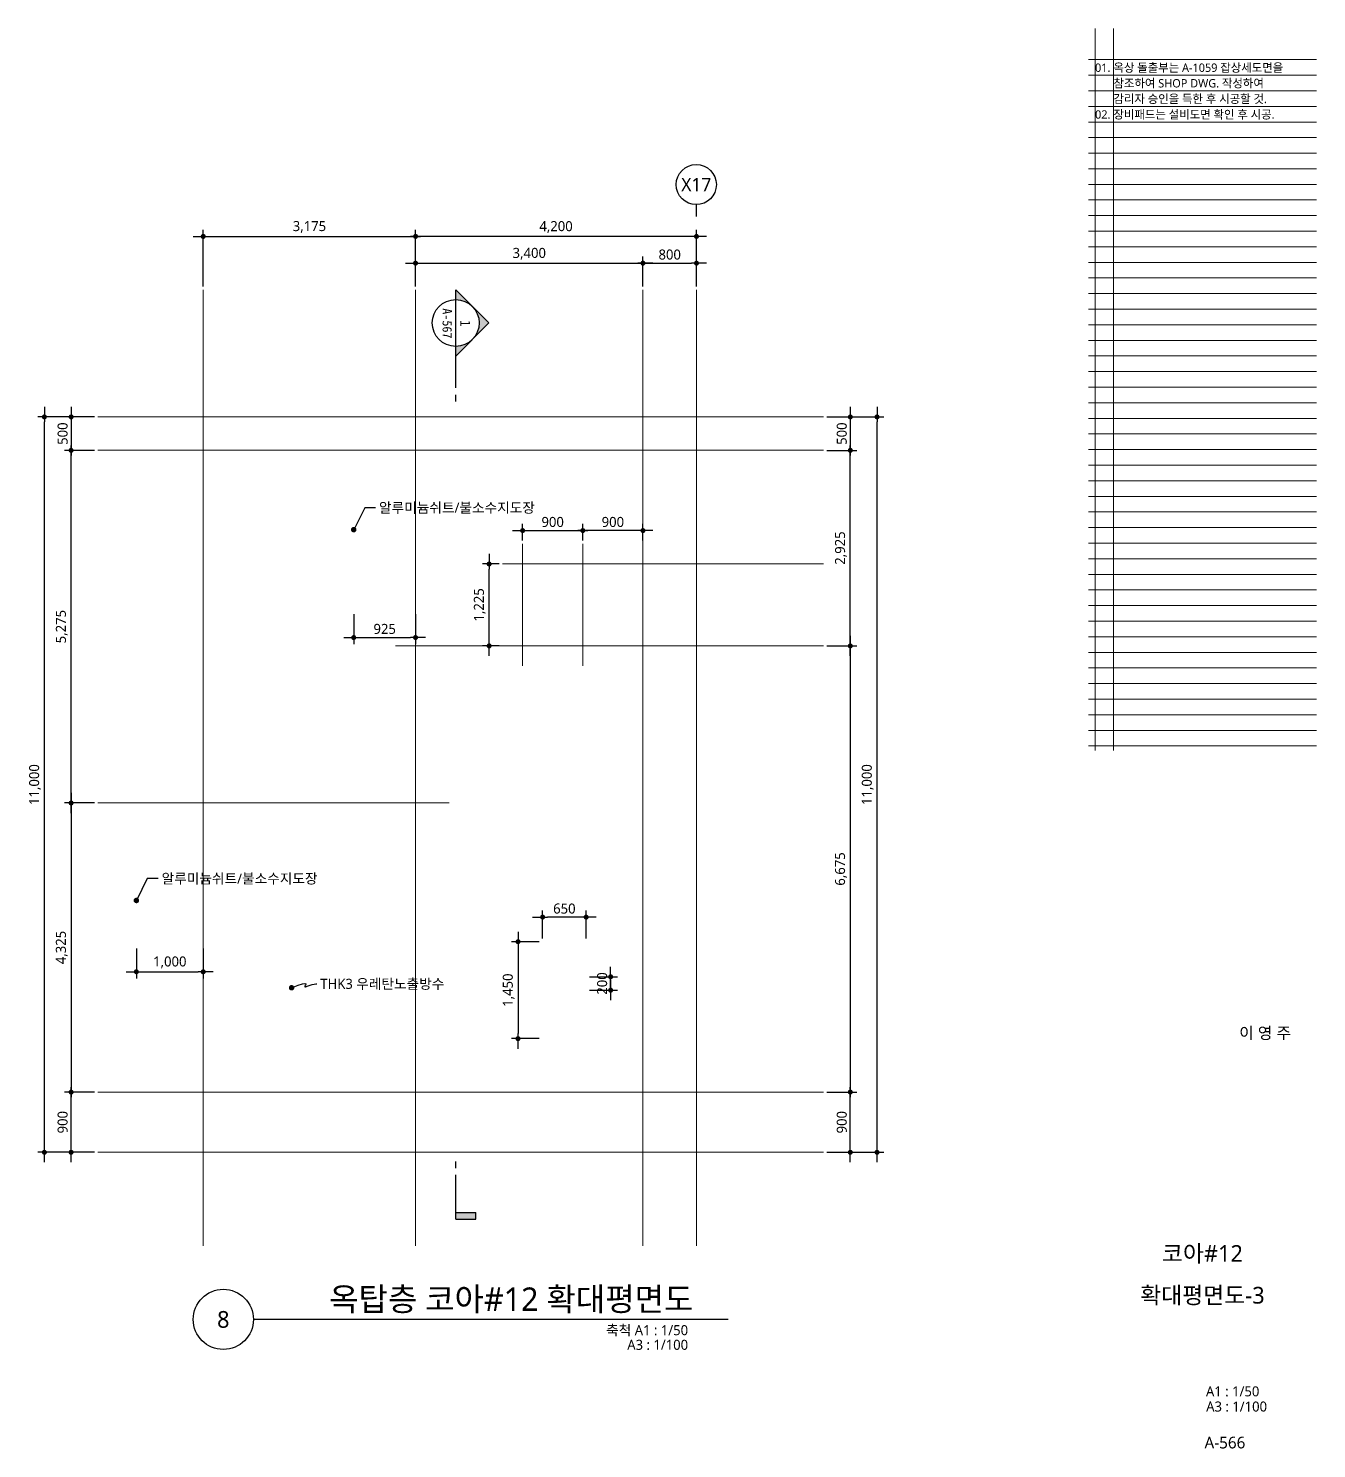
# Model space of a CAD drawing. Header units: millimetres. Extents: x 1467181 to 1850972, y 836037 to 895281.
# Drawn here: x 1831711 to 1850972, y 836037 to 857281 of the extents above; entities that cross this region are included whole.
import ezdxf
from ezdxf.enums import TextEntityAlignment as Align

# ---------------------------------------------------------------- set-up
doc = ezdxf.new("R2010")
doc.units = ezdxf.units.MM
doc.header["$MEASUREMENT"] = 0
doc.linetypes.add('CEN', pattern=[62, 60, -1, 0, -1])
doc.layers.get('0').update_dxf_attribs({"linetype": 'CONTINUOUS'})
for name, color, linetype, lineweight in [('A-AXIS-BUBL', 7, 'CONTINUOUS', 25), ('A-BORD-TEXT', 3, 'CONTINUOUS', 25), ('A-CNTL', 1, 'CEN', 15), ('A-DIMS', 7, 'CONTINUOUS', 25), ('A-MKXS-LEAD', 7, 'CONTINUOUS', 25), ('A-MKXS-MAK1', 3, 'CONTINUOUS', 25), ('A-MKXS-TEXT1', 3, 'CONTINUOUS', 25), ('A-MKXS-TEXT2', 7, 'CONTINUOUS', 25), ('A-XXXX-SYMB', 7, 'CONTINUOUS', 25), ('A-XXXX-TXT1', 3, 'CONTINUOUS', 25), ('A-XXXX-TXT2', 3, 'CONTINUOUS', 25)]:
    doc.layers.add(name, color=color, linetype=linetype, lineweight=lineweight)
doc.layers.add('A-XXXX-NPLT', color=144, linetype='CONTINUOUS', lineweight=15, plot=False)
doc.styles.add('HY울릉도L', font='')
doc.styles.add('돋움체', font='')
doc.styles.add('맑은 고딕', font='malgun.ttf')
doc.styles.add('맑은고딕', font='malgun.ttf')
doc.styles.get('HY울릉도L').set_extended_font_data('HYwulM')
doc.styles.get('돋움체').set_extended_font_data('DotumChe')
doc.dimstyles.new('CDIM', dxfattribs={"dimtxt": 3, "dimasz": 1.5, "dimexe": 2, "dimexo": 1, "dimgap": 1, "dimtad": 1, "dimdec": 0, "dimrnd": 0.5, "dimzin": 0, "dimdsep": 32, "dimlunit": 6, "dimtxsty": 'HY울릉도L', "dimblk1": '_CIDOT', "dimblk2": '_CIDOT', "dimsah": 1, "dimcen": 5.5, "dimclrd": 2, "dimclre": 2, "dimclrt": 7, "dimadec": 0, "dimazin": 0, "dimtfac": 1, "dimtdec": 0, "dimtix": 1, "dimtmove": 2, "dimatfit": 1, "dimldrblk": '_CIDOT', "dimfxl": 1, "dimtolj": 1, "dimtzin": 0, "dimlwd": -1, "dimarcsym": 0})

# ---------------------------------------------------------------- blocks, each defined once
blk = doc.blocks.new('_CIDOT')
at = {"color": 0, "linetype": 'ByBlock'}
blk.add_line((2, 0), (-1, 0), dxfattribs=at)
at = {"color": 0, "linetype": 'ByBlock', "const_width": 0.5}
blk.add_lwpolyline([(-0.25, 0, 1), (0.25, 0, 1)], format="xyb", close=True, dxfattribs=at)
blk = doc.blocks.new('*D810')
at = {"layer": 'A-DIMS', "lineweight": -2, "transparency": 16777216}
for p, q in [((1837500, 853419), (1837500, 853869)), ((1840900, 853419), (1840900, 853869))]:
    blk.add_line(p, q, dxfattribs=at)
at = {"layer": 'A-DIMS', "transparency": 16777216}
blk.add_line((1837575, 853769), (1840825, 853769), dxfattribs=at)
at = {"layer": 'A-DIMS', "transparency": 16777216, "xscale": 75, "yscale": 75, "zscale": 75, "rotation": 180}
blk.add_blockref('_CIDOT', (1837500, 853769), dxfattribs=at)
at = {"layer": 'A-DIMS', "transparency": 16777216, "xscale": 75, "yscale": 75, "zscale": 75}
blk.add_blockref('_CIDOT', (1840900, 853769), dxfattribs=at)
at = {"layer": 'A-DIMS', "color": 3, "transparency": 16777216, "insert": (1839200, 853909), "char_height": 150, "attachment_point": 5, "style": '맑은고딕'}
blk.add_mtext('\\A1;3,400', dxfattribs=at)
blk = doc.blocks.new('*D811')
at = {"layer": 'A-DIMS', "lineweight": -2, "transparency": 16777216}
for p, q in [((1832700, 845694), (1832250, 845694)), ((1832700, 841369), (1832250, 841369))]:
    blk.add_line(p, q, dxfattribs=at)
at = {"layer": 'A-DIMS', "transparency": 16777216}
blk.add_line((1832350, 845619), (1832350, 841444), dxfattribs=at)
at = {"layer": 'A-DIMS', "transparency": 16777216, "xscale": 75, "yscale": 75, "zscale": 75}
for p, rotation in [((1832350, 845694), 90), ((1832350, 841369), 270)]:
    blk.add_blockref('_CIDOT', p, dxfattribs=dict(at, rotation=rotation))
at = {"layer": 'A-DIMS', "color": 3, "transparency": 16777216, "insert": (1832210, 843532), "char_height": 150, "attachment_point": 5, "rotation": 90, "style": '맑은고딕'}
blk.add_mtext('\\A1;4,325', dxfattribs=at)
blk = doc.blocks.new('*D812')
at = {"layer": 'A-DIMS', "lineweight": -2, "transparency": 16777216}
for p, q in [((1840900, 853419), (1840900, 853869)), ((1841700, 853419), (1841700, 853869))]:
    blk.add_line(p, q, dxfattribs=at)
at = {"layer": 'A-DIMS', "transparency": 16777216}
blk.add_line((1840975, 853769), (1841625, 853769), dxfattribs=at)
at = {"layer": 'A-DIMS', "transparency": 16777216, "xscale": 75, "yscale": 75, "zscale": 75, "rotation": 180}
blk.add_blockref('_CIDOT', (1840900, 853769), dxfattribs=at)
at = {"layer": 'A-DIMS', "transparency": 16777216, "xscale": 75, "yscale": 75, "zscale": 75}
blk.add_blockref('_CIDOT', (1841700, 853769), dxfattribs=at)
at = {"layer": 'A-DIMS', "color": 3, "transparency": 16777216, "insert": (1841300, 853897), "char_height": 150, "attachment_point": 5, "style": '맑은고딕'}
blk.add_mtext('\\A1;800', dxfattribs=at)
blk = doc.blocks.new('*D813')
at = {"layer": 'A-DIMS', "lineweight": -2, "transparency": 16777216}
for p, q in [((1837500, 853419), (1837500, 854269)), ((1841700, 853419), (1841700, 854269))]:
    blk.add_line(p, q, dxfattribs=at)
at = {"layer": 'A-DIMS', "transparency": 16777216}
blk.add_line((1841625, 854169), (1837575, 854169), dxfattribs=at)
at = {"layer": 'A-DIMS', "transparency": 16777216, "xscale": 75, "yscale": 75, "zscale": 75, "rotation": 180}
blk.add_blockref('_CIDOT', (1837500, 854169), dxfattribs=at)
at = {"layer": 'A-DIMS', "transparency": 16777216, "xscale": 75, "yscale": 75, "zscale": 75}
blk.add_blockref('_CIDOT', (1841700, 854169), dxfattribs=at)
at = {"layer": 'A-DIMS', "color": 3, "transparency": 16777216, "insert": (1839600, 854309), "char_height": 150, "attachment_point": 5, "style": '맑은고딕'}
blk.add_mtext('\\A1;4,200', dxfattribs=at)
blk = doc.blocks.new('*D814')
at = {"layer": 'A-DIMS', "lineweight": -2, "transparency": 16777216}
for p, q in [((1832700, 851469), (1831850, 851469)), ((1832700, 840469), (1831850, 840469))]:
    blk.add_line(p, q, dxfattribs=at)
at = {"layer": 'A-DIMS', "transparency": 16777216}
blk.add_line((1831950, 840544), (1831950, 851394), dxfattribs=at)
at = {"layer": 'A-DIMS', "transparency": 16777216, "xscale": 75, "yscale": 75, "zscale": 75}
for p, rotation in [((1831950, 851469), 90), ((1831950, 840469), 270)]:
    blk.add_blockref('_CIDOT', p, dxfattribs=dict(at, rotation=rotation))
at = {"layer": 'A-DIMS', "color": 3, "transparency": 16777216, "insert": (1831810, 845969), "char_height": 150, "attachment_point": 5, "rotation": 90, "style": '맑은고딕'}
blk.add_mtext('\\A1;11,000', dxfattribs=at)
blk = doc.blocks.new('*D815')
at = {"layer": 'A-DIMS', "lineweight": -2, "transparency": 16777216}
for p, q in [((1832700, 851469), (1832250, 851469)), ((1832700, 850969), (1832250, 850969))]:
    blk.add_line(p, q, dxfattribs=at)
at = {"layer": 'A-DIMS', "transparency": 16777216}
blk.add_line((1832350, 851394), (1832350, 851044), dxfattribs=at)
at = {"layer": 'A-DIMS', "transparency": 16777216, "xscale": 75, "yscale": 75, "zscale": 75}
for p, rotation in [((1832350, 851469), 90), ((1832350, 850969), 270)]:
    blk.add_blockref('_CIDOT', p, dxfattribs=dict(at, rotation=rotation))
at = {"layer": 'A-DIMS', "color": 3, "transparency": 16777216, "insert": (1832223, 851219), "char_height": 150, "attachment_point": 5, "rotation": 90, "style": '맑은고딕'}
blk.add_mtext('\\A1;500', dxfattribs=at)
blk = doc.blocks.new('*D816')
at = {"layer": 'A-DIMS', "lineweight": -2, "transparency": 16777216}
for p, q in [((1832700, 841369), (1832250, 841369)), ((1832700, 840469), (1832250, 840469))]:
    blk.add_line(p, q, dxfattribs=at)
at = {"layer": 'A-DIMS', "transparency": 16777216}
blk.add_line((1832350, 840544), (1832350, 841294), dxfattribs=at)
at = {"layer": 'A-DIMS', "transparency": 16777216, "xscale": 75, "yscale": 75, "zscale": 75}
for p, rotation in [((1832350, 841369), 90), ((1832350, 840469), 270)]:
    blk.add_blockref('_CIDOT', p, dxfattribs=dict(at, rotation=rotation))
at = {"layer": 'A-DIMS', "color": 3, "transparency": 16777216, "insert": (1832223, 840919), "char_height": 150, "attachment_point": 5, "rotation": 90, "style": '맑은고딕'}
blk.add_mtext('\\A1;900', dxfattribs=at)
blk = doc.blocks.new('*D817')
at = {"layer": 'A-DIMS', "lineweight": -2, "transparency": 16777216}
for p, q in [((1832700, 850969), (1832250, 850969)), ((1832700, 845694), (1832250, 845694))]:
    blk.add_line(p, q, dxfattribs=at)
at = {"layer": 'A-DIMS', "transparency": 16777216}
blk.add_line((1832350, 845769), (1832350, 850894), dxfattribs=at)
at = {"layer": 'A-DIMS', "transparency": 16777216, "xscale": 75, "yscale": 75, "zscale": 75}
for p, rotation in [((1832350, 850969), 90), ((1832350, 845694), 270)]:
    blk.add_blockref('_CIDOT', p, dxfattribs=dict(at, rotation=rotation))
at = {"layer": 'A-DIMS', "color": 3, "transparency": 16777216, "insert": (1832210, 848332), "char_height": 150, "attachment_point": 5, "rotation": 90, "style": '맑은고딕'}
blk.add_mtext('\\A1;5,275', dxfattribs=at)
blk = doc.blocks.new('*D818')
at = {"layer": 'A-DIMS', "lineweight": -2, "transparency": 16777216}
for p, q in [((1839100, 849619), (1839100, 849869)), ((1840000, 849619), (1840000, 849869))]:
    blk.add_line(p, q, dxfattribs=at)
at = {"layer": 'A-DIMS', "transparency": 16777216}
blk.add_line((1839175, 849769), (1839925, 849769), dxfattribs=at)
at = {"layer": 'A-DIMS', "transparency": 16777216, "xscale": 75, "yscale": 75, "zscale": 75, "rotation": 180}
blk.add_blockref('_CIDOT', (1839100, 849769), dxfattribs=at)
at = {"layer": 'A-DIMS', "transparency": 16777216, "xscale": 75, "yscale": 75, "zscale": 75}
blk.add_blockref('_CIDOT', (1840000, 849769), dxfattribs=at)
at = {"layer": 'A-DIMS', "color": 3, "transparency": 16777216, "insert": (1839550, 849897), "char_height": 150, "attachment_point": 5, "style": '맑은고딕'}
blk.add_mtext('\\A1;900', dxfattribs=at)
blk = doc.blocks.new('*D819')
at = {"layer": 'A-DIMS', "lineweight": -2, "transparency": 16777216}
for p, q in [((1840000, 849619), (1840000, 849869)), ((1840900, 849619), (1840900, 849869))]:
    blk.add_line(p, q, dxfattribs=at)
at = {"layer": 'A-DIMS', "transparency": 16777216}
blk.add_line((1840825, 849769), (1840075, 849769), dxfattribs=at)
at = {"layer": 'A-DIMS', "transparency": 16777216, "xscale": 75, "yscale": 75, "zscale": 75, "rotation": 180}
blk.add_blockref('_CIDOT', (1840000, 849769), dxfattribs=at)
at = {"layer": 'A-DIMS', "transparency": 16777216, "xscale": 75, "yscale": 75, "zscale": 75}
blk.add_blockref('_CIDOT', (1840900, 849769), dxfattribs=at)
at = {"layer": 'A-DIMS', "color": 3, "transparency": 16777216, "insert": (1840450, 849897), "char_height": 150, "attachment_point": 5, "style": '맑은고딕'}
blk.add_mtext('\\A1;900', dxfattribs=at)
blk = doc.blocks.new('*D820')
at = {"layer": 'A-DIMS', "lineweight": -2, "transparency": 16777216}
for p, q in [((1838750, 849269), (1838500, 849269)), ((1838750, 848044), (1838500, 848044))]:
    blk.add_line(p, q, dxfattribs=at)
at = {"layer": 'A-DIMS', "transparency": 16777216}
blk.add_line((1838600, 848119), (1838600, 849194), dxfattribs=at)
at = {"layer": 'A-DIMS', "transparency": 16777216, "xscale": 75, "yscale": 75, "zscale": 75}
for p, rotation in [((1838600, 849269), 90), ((1838600, 848044), 270)]:
    blk.add_blockref('_CIDOT', p, dxfattribs=dict(at, rotation=rotation))
at = {"layer": 'A-DIMS', "color": 3, "transparency": 16777216, "insert": (1838460, 848657), "char_height": 150, "attachment_point": 5, "rotation": 90, "style": '맑은고딕'}
blk.add_mtext('\\A1;1,225', dxfattribs=at)
blk = doc.blocks.new('*D821')
at = {"layer": 'A-DIMS', "lineweight": -2, "transparency": 16777216}
for p, q in [((1843650, 848044), (1844100, 848044)), ((1843650, 841369), (1844100, 841369))]:
    blk.add_line(p, q, dxfattribs=at)
at = {"layer": 'A-DIMS', "transparency": 16777216}
blk.add_line((1844000, 847969), (1844000, 841444), dxfattribs=at)
at = {"layer": 'A-DIMS', "transparency": 16777216, "xscale": 75, "yscale": 75, "zscale": 75}
for p, rotation in [((1844000, 848044), 90), ((1844000, 841369), 270)]:
    blk.add_blockref('_CIDOT', p, dxfattribs=dict(at, rotation=rotation))
at = {"layer": 'A-DIMS', "color": 3, "transparency": 16777216, "insert": (1843860, 844707), "char_height": 150, "attachment_point": 5, "rotation": 90, "style": '맑은고딕'}
blk.add_mtext('\\A1;6,675', dxfattribs=at)
blk = doc.blocks.new('*D822')
at = {"layer": 'A-DIMS', "lineweight": -2, "transparency": 16777216}
for p, q in [((1843650, 851469), (1844500, 851469)), ((1843650, 840469), (1844500, 840469))]:
    blk.add_line(p, q, dxfattribs=at)
at = {"layer": 'A-DIMS', "transparency": 16777216}
blk.add_line((1844400, 840544), (1844400, 851394), dxfattribs=at)
at = {"layer": 'A-DIMS', "transparency": 16777216, "xscale": 75, "yscale": 75, "zscale": 75}
for p, rotation in [((1844400, 851469), 90), ((1844400, 840469), 270)]:
    blk.add_blockref('_CIDOT', p, dxfattribs=dict(at, rotation=rotation))
at = {"layer": 'A-DIMS', "color": 3, "transparency": 16777216, "insert": (1844260, 845969), "char_height": 150, "attachment_point": 5, "rotation": 90, "style": '맑은고딕'}
blk.add_mtext('\\A1;11,000', dxfattribs=at)
blk = doc.blocks.new('*D823')
at = {"layer": 'A-DIMS', "lineweight": -2, "transparency": 16777216}
for p, q in [((1843650, 851469), (1844100, 851469)), ((1843650, 850969), (1844100, 850969))]:
    blk.add_line(p, q, dxfattribs=at)
at = {"layer": 'A-DIMS', "transparency": 16777216}
blk.add_line((1844000, 851394), (1844000, 851044), dxfattribs=at)
at = {"layer": 'A-DIMS', "transparency": 16777216, "xscale": 75, "yscale": 75, "zscale": 75}
for p, rotation in [((1844000, 851469), 90), ((1844000, 850969), 270)]:
    blk.add_blockref('_CIDOT', p, dxfattribs=dict(at, rotation=rotation))
at = {"layer": 'A-DIMS', "color": 3, "transparency": 16777216, "insert": (1843873, 851219), "char_height": 150, "attachment_point": 5, "rotation": 90, "style": '맑은고딕'}
blk.add_mtext('\\A1;500', dxfattribs=at)
blk = doc.blocks.new('*D824')
at = {"layer": 'A-DIMS', "lineweight": -2, "transparency": 16777216}
for p, q in [((1843650, 841369), (1844100, 841369)), ((1843650, 840469), (1844100, 840469))]:
    blk.add_line(p, q, dxfattribs=at)
at = {"layer": 'A-DIMS', "transparency": 16777216}
blk.add_line((1844000, 840544), (1844000, 841294), dxfattribs=at)
at = {"layer": 'A-DIMS', "transparency": 16777216, "xscale": 75, "yscale": 75, "zscale": 75}
for p, rotation in [((1844000, 841369), 90), ((1844000, 840469), 270)]:
    blk.add_blockref('_CIDOT', p, dxfattribs=dict(at, rotation=rotation))
at = {"layer": 'A-DIMS', "color": 3, "transparency": 16777216, "insert": (1843873, 840919), "char_height": 150, "attachment_point": 5, "rotation": 90, "style": '맑은고딕'}
blk.add_mtext('\\A1;900', dxfattribs=at)
blk = doc.blocks.new('*D825')
at = {"layer": 'A-DIMS', "lineweight": -2, "transparency": 16777216}
for p, q in [((1843650, 850969), (1844100, 850969)), ((1843650, 848044), (1844100, 848044))]:
    blk.add_line(p, q, dxfattribs=at)
at = {"layer": 'A-DIMS', "transparency": 16777216}
blk.add_line((1844000, 848119), (1844000, 850894), dxfattribs=at)
at = {"layer": 'A-DIMS', "transparency": 16777216, "xscale": 75, "yscale": 75, "zscale": 75}
for p, rotation in [((1844000, 850969), 90), ((1844000, 848044), 270)]:
    blk.add_blockref('_CIDOT', p, dxfattribs=dict(at, rotation=rotation))
at = {"layer": 'A-DIMS', "color": 3, "transparency": 16777216, "insert": (1843860, 849507), "char_height": 150, "attachment_point": 5, "rotation": 90, "style": '맑은고딕'}
blk.add_mtext('\\A1;2,925', dxfattribs=at)
blk = doc.blocks.new('*D826')
at = {"layer": 'A-DIMS', "lineweight": -2, "transparency": 16777216}
for p, q in [((1834325, 853419), (1834325, 854269)), ((1837500, 853419), (1837500, 854269))]:
    blk.add_line(p, q, dxfattribs=at)
at = {"layer": 'A-DIMS', "transparency": 16777216}
blk.add_line((1834400, 854169), (1837425, 854169), dxfattribs=at)
at = {"layer": 'A-DIMS', "transparency": 16777216, "xscale": 75, "yscale": 75, "zscale": 75, "rotation": 180}
blk.add_blockref('_CIDOT', (1834325, 854169), dxfattribs=at)
at = {"layer": 'A-DIMS', "transparency": 16777216, "xscale": 75, "yscale": 75, "zscale": 75}
blk.add_blockref('_CIDOT', (1837500, 854169), dxfattribs=at)
at = {"layer": 'A-DIMS', "color": 3, "transparency": 16777216, "insert": (1835913, 854310), "char_height": 150, "attachment_point": 5, "style": '맑은고딕'}
blk.add_mtext('\\A1;3,175', dxfattribs=at)
blk = doc.blocks.new('CORE 12- 단면')
at = {"layer": 'A-MKXS-MAK1'}
blk.add_hatch(color=256, dxfattribs=at).paths.add_polyline_path([(22637, 13298), (22637, 13398), (22937, 13398), (22937, 13298)])
h = blk.add_hatch(color=256, dxfattribs=at)
h.paths.add_polyline_path([(22442, -7), (22690, 241, 0.414214), (22690, -254)])
h.paths.add_polyline_path([(22690, 241), (22937, 488), (22937, 343, 0.198912)])
h.paths.add_polyline_path([(22690, -254, 0.198912), (22937, -357), (22937, -502)])
for p, q in [((22637, 13398), (22637, 13298)), ((22937, 13398), (22637, 13398)), ((22937, 13398), (22937, 12735)), ((22937, 13298), (22637, 13298)), ((22937, 12635), (22937, 12535)), ((22937, 1166), (22937, 1066)), ((22937, 966), (22937, -502)), ((22937, 488), (22442, -7)), ((22937, -502), (22442, -7))]:
    blk.add_line(p, q, dxfattribs=at)
blk.add_circle((22937, -7), 350, dxfattribs=at)
at = {"layer": 'A-MKXS-TEXT2', "style": '돋움체'}
for s, height, p in [('A-567', 140, (23065, 0)), ('1', 150, (22793, -2))]:
    blk.add_text(s, height=height, rotation=90, dxfattribs=at).set_placement(p, align=Align.MIDDLE)
blk = doc.blocks.new('*D865')
at = {"layer": 'A-DIMS', "lineweight": -2, "transparency": 16777216}
for p, q in [((1836575, 848519), (1836575, 848069)), ((1837500, 848519), (1837500, 848069))]:
    blk.add_line(p, q, dxfattribs=at)
at = {"layer": 'A-DIMS', "transparency": 16777216}
blk.add_line((1836650, 848169), (1837425, 848169), dxfattribs=at)
at = {"layer": 'A-DIMS', "transparency": 16777216, "xscale": 75, "yscale": 75, "zscale": 75, "rotation": 180}
blk.add_blockref('_CIDOT', (1836575, 848169), dxfattribs=at)
at = {"layer": 'A-DIMS', "transparency": 16777216, "xscale": 75, "yscale": 75, "zscale": 75}
blk.add_blockref('_CIDOT', (1837500, 848169), dxfattribs=at)
at = {"layer": 'A-DIMS', "color": 3, "transparency": 16777216, "insert": (1837038, 848297), "char_height": 150, "attachment_point": 5, "style": '맑은고딕'}
blk.add_mtext('\\A1;925', dxfattribs=at)
blk = doc.blocks.new('*D866')
at = {"layer": 'A-DIMS', "lineweight": -2, "transparency": 16777216}
for p, q in [((1833325, 843519), (1833325, 843069)), ((1834325, 843519), (1834325, 843069))]:
    blk.add_line(p, q, dxfattribs=at)
at = {"layer": 'A-DIMS', "transparency": 16777216}
blk.add_line((1833400, 843169), (1834250, 843169), dxfattribs=at)
at = {"layer": 'A-DIMS', "transparency": 16777216, "xscale": 75, "yscale": 75, "zscale": 75, "rotation": 180}
blk.add_blockref('_CIDOT', (1833325, 843169), dxfattribs=at)
at = {"layer": 'A-DIMS', "transparency": 16777216, "xscale": 75, "yscale": 75, "zscale": 75}
blk.add_blockref('_CIDOT', (1834325, 843169), dxfattribs=at)
at = {"layer": 'A-DIMS', "color": 3, "transparency": 16777216, "insert": (1833825, 843310), "char_height": 150, "attachment_point": 5, "style": '맑은고딕'}
blk.add_mtext('\\A1;1,000', dxfattribs=at)
blk = doc.blocks.new('NOTE(220317)')
at = {"layer": 'A-XXXX-NPLT'}
for p, q in [((1010649.8, 179732.7), (1010649.8, 175412.7)), ((1010759.8, 179732.7), (1010759.8, 175412.7)), ((1010609.8, 179546.1), (1011974.8, 179546.1)), ((1010609.8, 179452.7), (1011974.8, 179452.7)), ((1010609.8, 179359.4), (1011974.8, 179359.4)), ((1010609.8, 179266.1), (1011974.8, 179266.1)), ((1010609.8, 179172.7), (1011974.8, 179172.7)), ((1010609.8, 179079.4), (1011974.8, 179079.4)), ((1010609.8, 178986.1), (1011974.8, 178986.1)), ((1010609.8, 178892.7), (1011974.8, 178892.7)), ((1010609.8, 178799.4), (1011974.8, 178799.4)), ((1010609.8, 178706.1), (1011974.8, 178706.1)), ((1010609.8, 178612.7), (1011974.8, 178612.7)), ((1010609.8, 178519.4), (1011974.8, 178519.4)), ((1010609.8, 178426.1), (1011974.8, 178426.1)), ((1010609.8, 178332.7), (1011974.8, 178332.7)), ((1010609.8, 178239.4), (1011974.8, 178239.4)), ((1010609.8, 178146.1), (1011974.8, 178146.1)), ((1010609.8, 178052.7), (1011974.8, 178052.7)), ((1010609.8, 177959.4), (1011974.8, 177959.4)), ((1010609.8, 177866.1), (1011974.8, 177866.1)), ((1010609.8, 177772.7), (1011974.8, 177772.7)), ((1010609.8, 177679.4), (1011974.8, 177679.4)), ((1010609.8, 177586.1), (1011974.8, 177586.1)), ((1010609.8, 177492.7), (1011974.8, 177492.7)), ((1010609.8, 177399.4), (1011974.8, 177399.4)), ((1010609.8, 177306.1), (1011974.8, 177306.1)), ((1010609.8, 177212.7), (1011974.8, 177212.7)), ((1010609.8, 177119.4), (1011974.8, 177119.4)), ((1010609.8, 177026.1), (1011974.8, 177026.1)), ((1010609.8, 176932.7), (1011974.8, 176932.7)), ((1010609.8, 176839.4), (1011974.8, 176839.4)), ((1010609.8, 176746.1), (1011974.8, 176746.1)), ((1010609.8, 176652.7), (1011974.8, 176652.7)), ((1010609.8, 176559.4), (1011974.8, 176559.4)), ((1010609.8, 176466.1), (1011974.8, 176466.1)), ((1010609.8, 176372.7), (1011974.8, 176372.7)), ((1010609.8, 176279.4), (1011974.8, 176279.4)), ((1010609.8, 176186.1), (1011974.8, 176186.1)), ((1010609.8, 176092.7), (1011974.8, 176092.7)), ((1010609.8, 175999.4), (1011974.8, 175999.4)), ((1010609.8, 175906.1), (1011974.8, 175906.1)), ((1010609.8, 175812.7), (1011974.8, 175812.7)), ((1010609.8, 175719.4), (1011974.8, 175719.4)), ((1010609.8, 175626.1), (1011974.8, 175626.1)), ((1010609.8, 175532.7), (1011974.8, 175532.7)), ((1010609.8, 175439.4), (1011974.8, 175439.4))]:
    blk.add_line(p, q, dxfattribs=at)
blk = doc.blocks.new('NOTE_확대평면도_1')
at = {"layer": 'A-XXXX-TXT2', "style": '맑은 고딕'}
for s, p in [('01.', (7576.5, 4901.4)), ('옥상 돌출부는 A-1059 잡상세도면을', (7631.5, 4901.4)), ('참조하여 SHOP DWG. 작성하여', (7631.5, 4854.8)), ('감리자 승인을 득한 후 시공할 것.', (7631.5, 4808.1)), ('02.', (7576.5, 4761.4)), ('장비패드는 설비도면 확인 후 시공.', (7631.5, 4761.4))]:
    blk.add_text(s, height=25, dxfattribs=at).set_placement(p, align=Align.MIDDLE_LEFT)
blk = doc.blocks.new('*D921')
at = {"layer": 'A-DIMS', "lineweight": -2, "transparency": 16777216}
for p, q in [((1839400, 843669), (1839400, 844087)), ((1840050, 843669), (1840050, 844087))]:
    blk.add_line(p, q, dxfattribs=at)
at = {"layer": 'A-DIMS', "transparency": 16777216}
blk.add_line((1839975, 843987), (1839475, 843987), dxfattribs=at)
at = {"layer": 'A-DIMS', "transparency": 16777216, "xscale": 75, "yscale": 75, "zscale": 75, "rotation": 180}
blk.add_blockref('_CIDOT', (1839400, 843987), dxfattribs=at)
at = {"layer": 'A-DIMS', "transparency": 16777216, "xscale": 75, "yscale": 75, "zscale": 75}
blk.add_blockref('_CIDOT', (1840050, 843987), dxfattribs=at)
at = {"layer": 'A-DIMS', "color": 3, "transparency": 16777216, "insert": (1839725, 844114), "char_height": 150, "attachment_point": 5, "style": '맑은고딕'}
blk.add_mtext('\\A1;650', dxfattribs=at)
blk = doc.blocks.new('*D922')
at = {"layer": 'A-DIMS', "lineweight": -2, "transparency": 16777216}
for p, q in [((1839350, 843619), (1838932, 843619)), ((1839350, 842169), (1838932, 842169))]:
    blk.add_line(p, q, dxfattribs=at)
at = {"layer": 'A-DIMS', "transparency": 16777216}
blk.add_line((1839032, 843544), (1839032, 842244), dxfattribs=at)
at = {"layer": 'A-DIMS', "transparency": 16777216, "xscale": 75, "yscale": 75, "zscale": 75}
for p, rotation in [((1839032, 843619), 90), ((1839032, 842169), 270)]:
    blk.add_blockref('_CIDOT', p, dxfattribs=dict(at, rotation=rotation))
at = {"layer": 'A-DIMS', "color": 3, "transparency": 16777216, "insert": (1838892, 842894), "char_height": 150, "attachment_point": 5, "rotation": 90, "style": '맑은고딕'}
blk.add_mtext('\\A1;1,450', dxfattribs=at)
blk = doc.blocks.new('*D923')
at = {"layer": 'A-DIMS', "transparency": 16777216}
for p, q in [((1840417, 843169), (1840417, 843244)), ((1840417, 842894), (1840417, 843094)), ((1840417, 842819), (1840417, 842744))]:
    blk.add_line(p, q, dxfattribs=at)
at = {"layer": 'A-DIMS', "lineweight": -2, "transparency": 16777216}
for p, q in [((1840100, 843094), (1840517, 843094)), ((1840100, 842894), (1840517, 842894))]:
    blk.add_line(p, q, dxfattribs=at)
at = {"layer": 'A-DIMS', "transparency": 16777216, "xscale": 75, "yscale": 75, "zscale": 75}
for p, rotation in [((1840417, 843094), 270), ((1840417, 842894), 90)]:
    blk.add_blockref('_CIDOT', p, dxfattribs=dict(at, rotation=rotation))
at = {"layer": 'A-DIMS', "color": 3, "transparency": 16777216, "insert": (1840290, 842994), "char_height": 150, "attachment_point": 5, "rotation": 90, "style": '맑은고딕'}
blk.add_mtext('\\A1;200', dxfattribs=at)

msp = doc.modelspace()

# ---------------------------------------------------------------- linework, layer by layer
at = {"layer": 'A-AXIS-BUBL', "ltscale": 0.2}
msp.add_line((1841700.1, 854469.4), (1841700.1, 854644.4), dxfattribs=at)
msp.add_circle((1841697.2, 854944.4), 300, dxfattribs=at)
at = {"layer": 'A-CNTL'}
for p, q in [((1834325.1, 839069.4), (1834325.1, 853369.4)), ((1837500.1, 839069.4), (1837500.1, 853369.4)), ((1840900.1, 839069.4), (1840900.1, 853369.4)), ((1841700.1, 839069.4), (1841700.1, 853369.4)), ((1832750.1, 851469.4), (1843600.1, 851469.4)), ((1832750.1, 850969.4), (1843600.1, 850969.4)), ((1839100.1, 847744.4), (1839100.1, 849569.4)), ((1840000.1, 847744.4), (1840000.1, 849569.4)), ((1838800.1, 849269.4), (1843600.1, 849269.4)), ((1837200.1, 848044.4), (1843600.1, 848044.4)), ((1832750.1, 845694.4), (1838000.1, 845694.4)), ((1832750.1, 841369.4), (1843600.1, 841369.4)), ((1832750.1, 840469.4), (1843600.1, 840469.4))]:
    msp.add_line(p, q, dxfattribs=at)
at = {"layer": 'A-MKXS-LEAD'}
for points in [[(1836903.2, 850110.4), (1836739.2, 850110.4), (1836739.2, 850110.4), (1836575.1, 849782.3), (1836575.1, 849782.3)], [(1833653.2, 844563.8), (1833489.2, 844563.8), (1833489.2, 844563.8), (1833325.1, 844235.7), (1833325.1, 844235.7)], [(1835645.6, 842929.8), (1835743.4, 842966.6), (1835807.1, 842986.5), (1835843.3, 842993), (1835858.7, 842989.5), (1835859.9, 842979.6), (1835853.4, 842966.8), (1835845.9, 842954.6), (1835843.9, 842946.5), (1835852.6, 842945.2), (1835870.7, 842949.6), (1835895.5, 842957.8), (1835924.4, 842967.9), (1835954.6, 842978), (1835983.4, 842986.2), (1836008.1, 842990.5), (1836026, 842989.1)]]:
    msp.add_lwpolyline(points, dxfattribs=at)
at = {"layer": 'A-MKXS-LEAD', "const_width": 40}
for points in [[(1836554.4, 849784.4, 1), (1836595.9, 849780.2, 1)], [(1833304.4, 844237.8, 1), (1833345.9, 844233.6, 1)], [(1835625.7, 842932.2, 1), (1835667.2, 842928, 1)]]:
    msp.add_lwpolyline(points, format="xyb", close=True, dxfattribs=at)
at = {"layer": 'A-XXXX-SYMB'}
msp.add_line((1842175.1, 837969.4), (1835075.1, 837969.4), dxfattribs=at)
msp.add_circle((1834625.1, 837969.4), 450, dxfattribs=at)

# ---------------------------------------------------------------- block references
for name, p, xscale, yscale, zscale in [('NOTE(220317)', (-678965, 407948.8), 2.499999981306344, 2.499999981306344, 2.499999981306344), ('NOTE_확대평면도_1', (1809777, 832186), 4.999999962612687, 4.999999962612687, 4.999999962612687)]:
    msp.add_blockref(name, p, dxfattribs=dict(xscale=xscale, yscale=yscale, zscale=zscale))
at = {"layer": 'A-DIMS', "rotation": 180}
msp.add_blockref('CORE 12- 단면', (1861037.5, 852867.8), dxfattribs=at)

# ---------------------------------------------------------------- texts
at = {"layer": 'A-BORD-TEXT', "style": '맑은고딕'}
for s, height, p in [('이 영 주', 175, (1850591.3, 842165.5)), ('A1 : 1/50', 150, (1850116.5, 836817.8)), ('A3 : 1/100', 150, (1850231.4, 836591)), ('A-566', 175, (1849906.7, 836039.2))]:
    msp.add_text(s, height=height, dxfattribs=at).set_placement(p, align=Align.RIGHT)
for s, p in [('코아#12', (1849265.7, 838955.6)), ('확대평면도-3', (1849265.7, 838330.6))]:
    msp.add_text(s, height=250, dxfattribs=at).set_placement(p, align=Align.MIDDLE_CENTER)
at = {"layer": 'A-MKXS-TEXT1', "style": '맑은고딕'}
for s, p in [('알루미늄쉬트/불소수지도장', (1836953.2, 850110.4)), ('알루미늄쉬트/불소수지도장', (1833703.2, 844563.8)), ('THK3 우레탄노출방수', (1836076, 842989.1))]:
    msp.add_text(s, height=150, dxfattribs=at).set_placement(p, align=Align.MIDDLE_LEFT)
at = {"layer": 'A-XXXX-TXT1', "style": '맑은고딕'}
msp.add_text('옥탑층 코아#12 확대평면도', height=350, dxfattribs=at).set_placement((1841653.1, 837992), align=Align.BOTTOM_RIGHT)
msp.add_text('8', height=250, dxfattribs=at).set_placement((1834625.1, 837969.4), align=Align.MIDDLE)
for s, p in [('축척 A1 : 1/50', (1841575.2, 837883.2)), ('A3 : 1/100', (1841575.2, 837664.3))]:
    msp.add_text(s, height=150, dxfattribs=at).set_placement(p, align=Align.TOP_RIGHT)
at = {"layer": 'A-XXXX-TXT2', "ltscale": 0.2, "style": '맑은고딕'}
msp.add_text('X17', height=200, dxfattribs=at).set_placement((1841697.2, 854944.4), align=Align.MIDDLE)

# ---------------------------------------------------------------- dimensions: what is measured, and where the dimension line sits
at = {"layer": 'A-DIMS'}
for base, p1, p2, angle, picture, middle in [((1837500.1, 854169.4), (1834325.1, 853369.4), (1837500.1, 853369.4), 0, '*D826', (1835912.6, 854309.8)), ((1837500.1, 854169.4), (1841700.1, 853369.4), (1837500.1, 853369.4), 180, '*D813', (1839600.1, 854309.4)), ((1831950.1, 851469.4), (1832750.1, 840469.4), (1832750.1, 851469.4), 270, '*D814', (1831809.6, 845969.4)), ((1832350.1, 850969.4), (1832750.1, 851469.4), (1832750.1, 850969.4), 90, '*D815', (1832222.6, 851219.4)), ((1844400.1, 851469.4), (1843600.1, 840469.4), (1843600.1, 851469.4), 270, '*D822', (1844259.6, 845969.4)), ((1844000.1, 850969.4), (1843600.1, 851469.4), (1843600.1, 850969.4), 90, '*D823', (1843872.6, 851219.4)), ((1832350.1, 850969.4), (1832750.1, 845694.4), (1832750.1, 850969.4), 270, '*D817', (1832210, 848331.9)), ((1844000.1, 850969.4), (1843600.1, 848044.4), (1843600.1, 850969.4), 270, '*D825', (1843860, 849506.9)), ((1840000.1, 849769.4), (1840900.1, 849569.4), (1840000.1, 849569.4), 180, '*D819', (1840450.1, 849896.9)), ((1838600.1, 849269.4), (1838800.1, 848044.4), (1838800.1, 849269.4), 90, '*D820', (1838459.6, 848656.9)), ((1837500.1, 848169.4), (1836575.1, 848569.4), (1837500.1, 848569.4), 180, '*D865', (1837037.6, 848296.9)), ((1844000.1, 841369.4), (1843600.1, 848044.4), (1843600.1, 841369.4), 90, '*D821', (1843860, 844706.9)), ((1832350.1, 841369.4), (1832750.1, 845694.4), (1832750.1, 841369.4), 90, '*D811', (1832210, 843531.9)), ((1839032.4, 842169.4), (1839399.9, 843619.2), (1839400.1, 842169.4), 90, '*D922', (1838891.9, 842894.3)), ((1834325.1, 843169.4), (1833325.1, 843569.4), (1834325.1, 843569.4), 180, '*D866', (1833825.1, 843309.8)), ((1840417.4, 843094.4), (1840049.9, 842894.4), (1840049.9, 843094.4), 270, '*D923', (1840289.9, 842994.4)), ((1832350.1, 841369.4), (1832750.1, 840469.4), (1832750.1, 841369.4), 270, '*D816', (1832222.6, 840919.4)), ((1844000.1, 841369.4), (1843600.1, 840469.4), (1843600.1, 841369.4), 270, '*D824', (1843872.6, 840919.4))]:
    dim = msp.add_linear_dim(base=base, p1=p1, p2=p2, angle=angle, dimstyle='CDIM', override={"dimscale": 50, "dimtxsty": '맑은고딕', "dimclrd": 256, "dimclre": 256, "dimclrt": 3}, dxfattribs=at)
    dim.commit()
    dim.dimension.update_dxf_attribs({"geometry": picture, "text_midpoint": middle})
for base, p1, p2, picture, middle in [((1840900.1, 853769.4), (1837500.1, 853369.4), (1840900.1, 853369.4), '*D810', (1839200.1, 853909.4)), ((1841700.1, 853769.4), (1840900.1, 853369.4), (1841700.1, 853369.4), '*D812', (1841300.1, 853896.9)), ((1840000.1, 849769.4), (1839100.1, 849569.4), (1840000.1, 849569.4), '*D818', (1839550.1, 849896.9)), ((1839399.9, 843986.6), (1840049.9, 843619.4), (1839399.9, 843619.4), '*D921', (1839724.9, 844114.1))]:
    dim = msp.add_linear_dim(base=base, p1=p1, p2=p2, dimstyle='CDIM', override={"dimscale": 50, "dimtxsty": '맑은고딕', "dimclrd": 256, "dimclre": 256, "dimclrt": 3}, dxfattribs=at)
    dim.commit()
    dim.dimension.update_dxf_attribs({"geometry": picture, "text_midpoint": middle})

doc.saveas('drawing.dxf')
